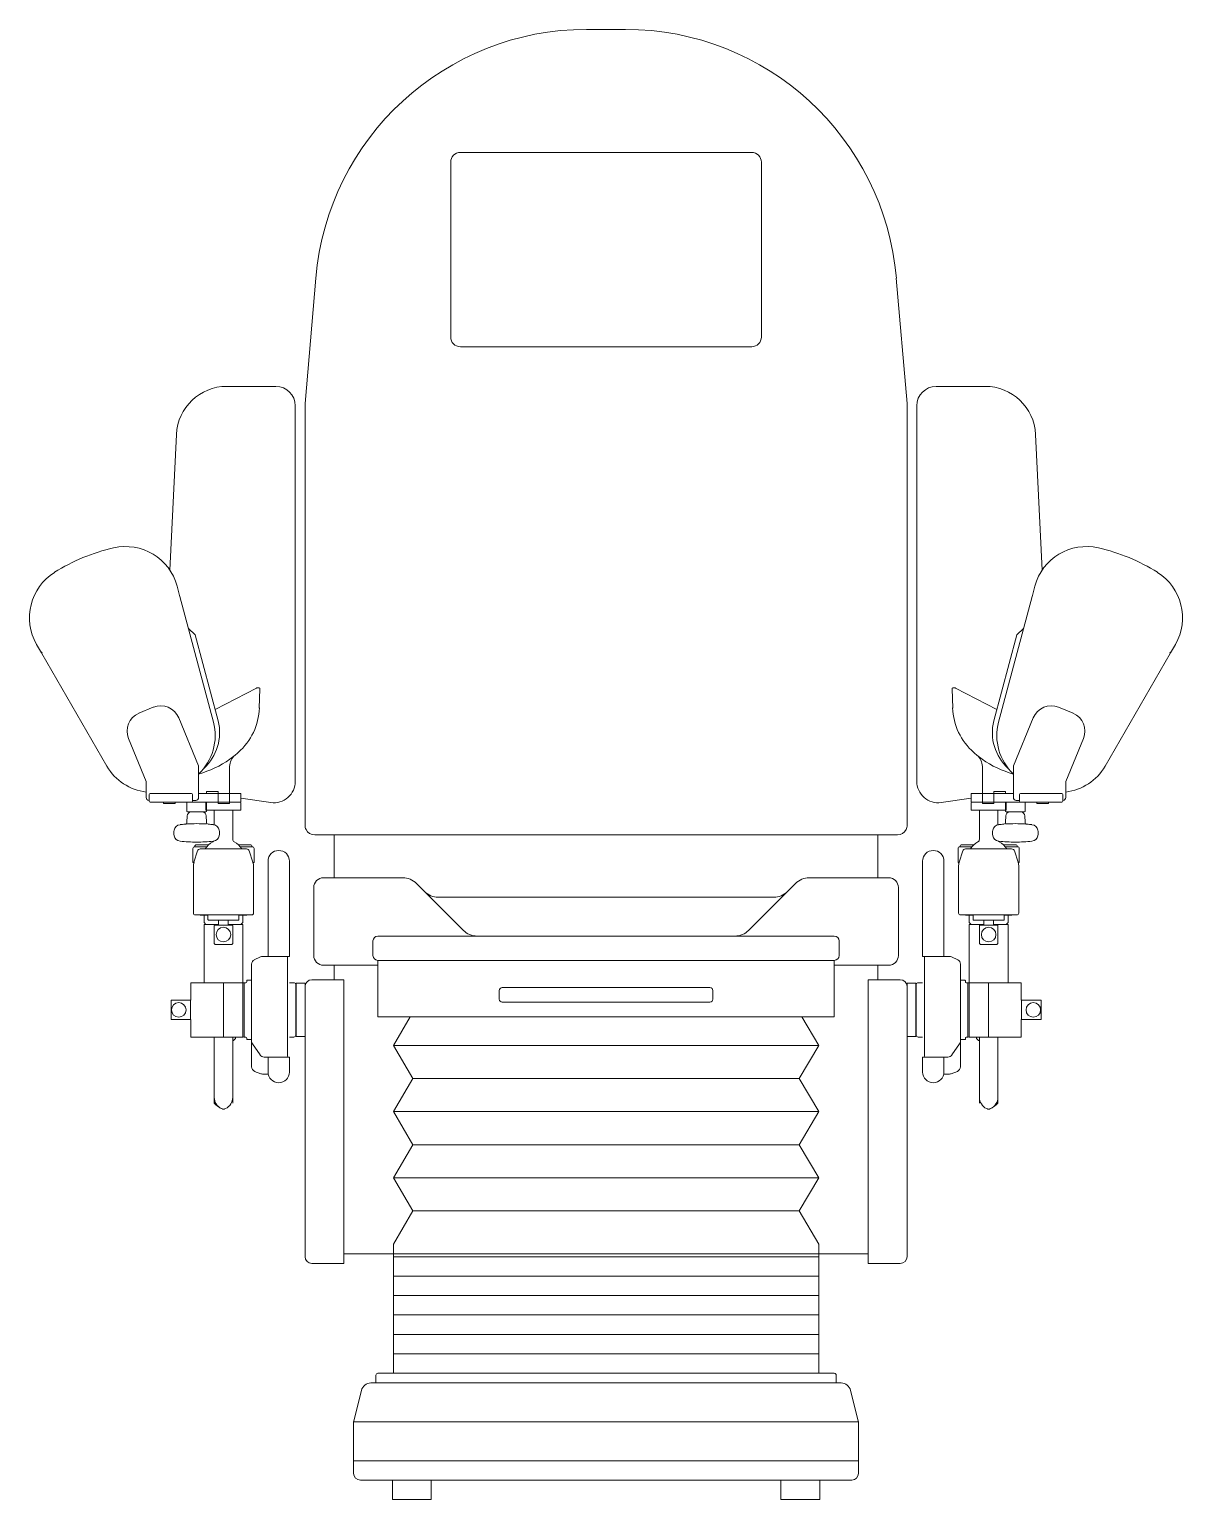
# Model space of a CAD drawing. Header units: metres. Extents: x 250.9 to 296.3, y -151.6 to -124.3.
# Drawn here: x 292.94 to 294.128, y -146.737 to -145.224 of the extents above; entities that cross this region are included whole.
import ezdxf

# ---------------------------------------------------------------- set-up
doc = ezdxf.new("R2010")
doc.units = ezdxf.units.M
doc.header["$MEASUREMENT"] = 0
doc.layers.add('A. muebles', color=152, linetype='Continuous', lineweight=15)

msp = doc.modelspace()

# ---------------------------------------------------------------- linework, layer by layer
at = {"layer": 'A. muebles'}
for p, q in [((293.5342, -145.2236), (293.5142, -145.2236)), ((293.5542, -145.2236), (293.5342, -145.2236)), ((293.3742, -145.3602), (293.3742, -145.5402)), ((293.6842, -145.3502), (293.3842, -145.3502)), ((293.6942, -145.5402), (293.6942, -145.3602)), ((293.2352, -145.4797), (293.2242, -145.6086)), ((293.8442, -145.6086), (293.8331, -145.4797)), ((293.3842, -145.5502), (293.6842, -145.5502)), ((293.1942, -145.591), (293.1437, -145.591)), ((293.9246, -145.591), (293.8742, -145.591)), ((293.2142, -145.9976), (293.2142, -145.611)), ((293.2242, -145.6086), (293.2242, -145.6301)), ((293.8442, -145.6301), (293.8442, -145.6086)), ((293.8542, -145.611), (293.8542, -145.9976)), ((293.2242, -145.6541), (293.2242, -145.6301)), ((293.8442, -145.6301), (293.8442, -145.6541)), ((293.0918, -145.6404), (293.085, -145.7801)), ((293.9833, -145.7801), (293.9766, -145.6404)), ((293.2242, -145.6541), (293.2242, -145.7001)), ((293.8442, -145.7001), (293.8442, -145.6541)), ((293.2242, -145.6951), (293.2242, -146.0426)), ((293.8442, -146.0426), (293.8442, -145.6951)), ((293.0925, -145.7966), (293.0951, -145.8062)), ((293.9732, -145.8062), (293.9758, -145.7966)), ((293.0951, -145.8062), (293.0953, -145.8072)), ((293.0953, -145.8072), (293.13, -145.9366)), ((293.9383, -145.9366), (293.973, -145.8072)), ((293.973, -145.8072), (293.9732, -145.8062)), ((293.1042, -145.8401), (293.1111, -145.8467)), ((293.9572, -145.8467), (293.9642, -145.8401)), ((292.9477, -145.8566), (292.9527, -145.8652)), ((293.1111, -145.8467), (293.1349, -145.9353)), ((293.9334, -145.9353), (293.9572, -145.8467)), ((294.1156, -145.8652), (294.1206, -145.8566)), ((292.9527, -145.8652), (292.9532, -145.866)), ((292.9532, -145.866), (293.0202, -145.9821)), ((294.0481, -145.9821), (294.1151, -145.866)), ((294.1151, -145.866), (294.1156, -145.8652)), ((293.1744, -145.9015), (293.1317, -145.9236)), ((293.1769, -145.9014), (293.1749, -145.9014)), ((293.1778, -145.9025), (293.1771, -145.9221)), ((293.8912, -145.9221), (293.8905, -145.9025)), ((293.8934, -145.9014), (293.8914, -145.9014)), ((293.9366, -145.9236), (293.8939, -145.9015)), ((293.0532, -145.9275), (293.068, -145.9213)), ((293.0942, -145.9322), (293.1146, -145.9816)), ((293.9537, -145.9816), (293.9742, -145.9322)), ((294.0003, -145.9213), (294.0151, -145.9275)), ((293.0606, -145.9976), (293.0424, -145.9536)), ((294.0259, -145.9536), (294.0077, -145.9976)), ((293.1146, -146.0101), (293.1146, -145.9816)), ((293.9537, -145.9816), (293.9537, -146.0101)), ((293.1466, -146.0204), (293.1466, -145.9823)), ((293.9217, -145.9823), (293.9217, -146.0204)), ((293.0606, -146.0141), (293.0606, -145.9976)), ((293.0637, -146.0181), (293.0637, -146.0111)), ((293.0647, -146.0101), (293.1074, -146.0101)), ((293.1084, -146.0111), (293.1084, -146.0171)), ((293.1582, -146.0101), (293.1146, -146.0101)), ((293.1146, -146.0141), (293.1146, -146.0101)), ((293.1346, -146.0081), (293.1226, -146.0081)), ((293.1226, -146.0081), (293.1226, -146.0101)), ((293.1346, -146.0111), (293.1346, -146.0081)), ((293.1346, -146.0111), (293.1346, -146.0204)), ((293.1582, -146.0101), (293.1582, -146.0191)), ((293.9102, -146.0191), (293.9102, -146.0101)), ((293.9537, -146.0101), (293.9102, -146.0101)), ((293.9337, -146.0081), (293.9337, -146.0111)), ((293.9457, -146.0081), (293.9337, -146.0081)), ((293.9337, -146.0204), (293.9337, -146.0111)), ((293.9457, -146.0101), (293.9457, -146.0081)), ((293.9537, -146.0101), (293.9537, -146.0141)), ((293.9599, -146.0171), (293.9599, -146.0111)), ((293.9609, -146.0101), (294.0036, -146.0101)), ((294.0046, -146.0111), (294.0046, -146.0181)), ((294.0077, -145.9976), (294.0077, -146.0141)), ((293.0637, -146.0171), (293.0636, -146.0171)), ((293.0666, -146.0191), (293.0647, -146.0191)), ((293.1074, -146.0191), (293.0666, -146.0191)), ((293.0786, -146.0204), (293.0786, -146.0191)), ((293.0796, -146.0204), (293.0786, -146.0204)), ((293.0796, -146.0204), (293.0856, -146.0204)), ((293.0906, -146.0204), (293.0856, -146.0204)), ((293.0906, -146.0191), (293.0906, -146.0204)), ((293.1026, -146.0191), (293.1026, -146.0286)), ((293.1074, -146.0191), (293.1582, -146.0191)), ((293.1084, -146.0171), (293.1116, -146.0171)), ((293.1084, -146.0171), (293.1084, -146.0181)), ((293.1227, -146.0191), (293.1222, -146.0196)), ((293.1222, -146.0196), (293.1222, -146.0271)), ((293.1222, -146.0271), (293.1582, -146.0271)), ((293.1226, -146.0286), (293.1226, -146.0191)), ((293.1307, -146.0271), (293.1307, -146.0423)), ((293.1396, -146.0204), (293.1346, -146.0204)), ((293.1456, -146.0204), (293.1396, -146.0204)), ((293.1456, -146.0204), (293.1466, -146.0204)), ((293.1497, -146.0271), (293.1497, -146.0572)), ((293.1582, -146.0196), (293.1577, -146.0191)), ((293.1582, -146.015), (293.189, -146.0194)), ((293.1582, -146.0271), (293.1582, -146.0196)), ((293.8793, -146.0194), (293.9102, -146.015)), ((293.9102, -146.0191), (293.9609, -146.0191)), ((293.9107, -146.0191), (293.9102, -146.0196)), ((293.9102, -146.0196), (293.9102, -146.0271)), ((293.9102, -146.0271), (293.9462, -146.0271)), ((293.9187, -146.0572), (293.9187, -146.0271)), ((293.9217, -146.0204), (293.9227, -146.0204)), ((293.9287, -146.0204), (293.9227, -146.0204)), ((293.9337, -146.0204), (293.9287, -146.0204)), ((293.9377, -146.0423), (293.9377, -146.0271)), ((293.9457, -146.0191), (293.9457, -146.0286)), ((293.9462, -146.0196), (293.9457, -146.0191)), ((293.9462, -146.0271), (293.9462, -146.0196)), ((293.9567, -146.0171), (293.9599, -146.0171)), ((293.9599, -146.0181), (293.9599, -146.0171)), ((294.0017, -146.0191), (293.9609, -146.0191)), ((293.9657, -146.0286), (293.9657, -146.0191)), ((293.9777, -146.0204), (293.9777, -146.0191)), ((293.9827, -146.0204), (293.9777, -146.0204)), ((293.9827, -146.0204), (293.9887, -146.0204)), ((293.9897, -146.0204), (293.9887, -146.0204)), ((293.9897, -146.0191), (293.9897, -146.0204)), ((294.0036, -146.0191), (294.0017, -146.0191)), ((294.0047, -146.0171), (294.0046, -146.0171)), ((293.1026, -146.0286), (293.1031, -146.0291)), ((293.1026, -146.0286), (293.1031, -146.0291)), ((293.1029, -146.0331), (293.1026, -146.0396)), ((293.1031, -146.0291), (293.1076, -146.0291)), ((293.1126, -146.0291), (293.1069, -146.0291)), ((293.1076, -146.0291), (293.1176, -146.0291)), ((293.1168, -146.0291), (293.1176, -146.0291)), ((293.1176, -146.0291), (293.1221, -146.0291)), ((293.1176, -146.0291), (293.1221, -146.0291)), ((293.1176, -146.0291), (293.1221, -146.0291)), ((293.1226, -146.0286), (293.1221, -146.0291)), ((293.1226, -146.0396), (293.1224, -146.0331)), ((293.9462, -146.0291), (293.9457, -146.0286)), ((293.9459, -146.0331), (293.9457, -146.0396)), ((293.9462, -146.0291), (293.9507, -146.0291)), ((293.9462, -146.0291), (293.9507, -146.0291)), ((293.9462, -146.0291), (293.9507, -146.0291)), ((293.9507, -146.0291), (293.9607, -146.0291)), ((293.9507, -146.0291), (293.9515, -146.0291)), ((293.9614, -146.0291), (293.9557, -146.0291)), ((293.9607, -146.0291), (293.9652, -146.0291)), ((293.9652, -146.0291), (293.9657, -146.0286)), ((293.9652, -146.0291), (293.9657, -146.0286)), ((293.9657, -146.0396), (293.9654, -146.0331)), ((293.2342, -146.0526), (293.5342, -146.0526)), ((293.2442, -146.0526), (293.5342, -146.0526)), ((293.2542, -146.0676), (293.2542, -146.0526)), ((293.2542, -146.0526), (293.2542, -146.0968)), ((293.5342, -146.0526), (293.8342, -146.0526)), ((293.5342, -146.0526), (293.8242, -146.0526)), ((293.8142, -146.0676), (293.8142, -146.0526)), ((293.8142, -146.0526), (293.8142, -146.0968)), ((293.1087, -146.0808), (293.1087, -146.0668)), ((293.1135, -146.0692), (293.1098, -146.0809)), ((293.1107, -146.0648), (293.1231, -146.0648)), ((293.1127, -146.0628), (293.125, -146.0628)), ((293.1164, -146.0671), (293.1209, -146.0671)), ((293.1209, -146.0671), (293.1214, -146.0671)), ((293.1214, -146.0671), (293.1589, -146.0671)), ((293.1553, -146.0628), (293.1677, -146.0628)), ((293.1572, -146.0648), (293.1697, -146.0648)), ((293.1594, -146.0671), (293.1589, -146.0671)), ((293.1594, -146.0671), (293.1639, -146.0671)), ((293.1594, -146.0671), (293.1639, -146.0671)), ((293.1705, -146.0809), (293.1668, -146.0692)), ((293.1717, -146.0668), (293.1717, -146.0808)), ((293.8967, -146.0808), (293.8967, -146.0668)), ((293.9015, -146.0692), (293.8978, -146.0809)), ((293.8987, -146.0648), (293.9111, -146.0648)), ((293.9007, -146.0628), (293.913, -146.0628)), ((293.9044, -146.0671), (293.9089, -146.0671)), ((293.9044, -146.0671), (293.9089, -146.0671)), ((293.9094, -146.0671), (293.9089, -146.0671)), ((293.9094, -146.0671), (293.9469, -146.0671)), ((293.9433, -146.0628), (293.9557, -146.0628)), ((293.9452, -146.0648), (293.9577, -146.0648)), ((293.9469, -146.0671), (293.9474, -146.0671)), ((293.9474, -146.0671), (293.9519, -146.0671)), ((293.9585, -146.0809), (293.9548, -146.0692)), ((293.9597, -146.0668), (293.9597, -146.0808)), ((293.1087, -146.0808), (293.1096, -146.0818)), ((293.1092, -146.0881), (293.1092, -146.0854)), ((293.1717, -146.0808), (293.1707, -146.0818)), ((293.1712, -146.0854), (293.1712, -146.0881)), ((293.1862, -146.0797), (293.1862, -146.0999)), ((293.2082, -146.0797), (293.2082, -146.0999)), ((293.8602, -146.0999), (293.8602, -146.0797)), ((293.8822, -146.0999), (293.8822, -146.0797)), ((293.8976, -146.0818), (293.8967, -146.0808)), ((293.8972, -146.0881), (293.8972, -146.0854)), ((293.9587, -146.0818), (293.9597, -146.0808)), ((293.9592, -146.0854), (293.9592, -146.0881)), ((293.1092, -146.0881), (293.1092, -146.1331)), ((293.1712, -146.1331), (293.1712, -146.0881)), ((293.1712, -146.1331), (293.1712, -146.0881)), ((293.1862, -146.0999), (293.1862, -146.1777)), ((293.2082, -146.0999), (293.2082, -146.1777)), ((293.3249, -146.0968), (293.2432, -146.0968)), ((293.339, -146.1027), (293.3473, -146.111)), ((293.7293, -146.1027), (293.721, -146.111)), ((293.8252, -146.0968), (293.7434, -146.0968)), ((293.8602, -146.1777), (293.8602, -146.0999)), ((293.8822, -146.1777), (293.8822, -146.0999)), ((293.8972, -146.0881), (293.8972, -146.1331)), ((293.8972, -146.0881), (293.8972, -146.1331)), ((293.9592, -146.1331), (293.9592, -146.0881)), ((293.2332, -146.1068), (293.2332, -146.1768)), ((293.3473, -146.111), (293.3532, -146.1168)), ((293.3532, -146.1168), (293.3873, -146.151)), ((293.7069, -146.1168), (293.3614, -146.1168)), ((293.7152, -146.1168), (293.681, -146.151)), ((293.721, -146.111), (293.7152, -146.1168)), ((293.8352, -146.1768), (293.8352, -146.1068)), ((293.122, -146.1351), (293.1112, -146.1351)), ((293.122, -146.1351), (293.1112, -146.1351)), ((293.122, -146.1351), (293.1112, -146.1351)), ((293.1162, -146.1351), (293.1162, -146.1353)), ((293.1172, -146.1353), (293.1162, -146.1353)), ((293.1242, -146.1353), (293.1172, -146.1353)), ((293.1242, -146.1353), (293.1172, -146.1353)), ((293.1202, -146.1353), (293.1202, -146.1428)), ((293.1222, -146.1448), (293.1202, -146.1428)), ((293.1222, -146.1448), (293.1202, -146.1428)), ((293.1352, -146.1448), (293.1202, -146.1448)), ((293.1202, -146.1448), (293.1202, -146.2048)), ((293.122, -146.1351), (293.1402, -146.1351)), ((293.122, -146.1351), (293.1402, -146.1351)), ((293.1242, -146.1363), (293.1242, -146.1353)), ((293.1242, -146.1363), (293.1242, -146.1353)), ((293.1242, -146.1366), (293.1242, -146.1363)), ((293.1242, -146.1366), (293.1242, -146.1363)), ((293.1242, -146.1391), (293.1242, -146.1366)), ((293.1242, -146.1393), (293.1242, -146.1391)), ((293.1242, -146.1398), (293.1242, -146.1393)), ((293.1242, -146.1398), (293.1242, -146.1393)), ((293.1247, -146.1403), (293.1338, -146.1403)), ((293.1307, -146.146), (293.1312, -146.1455)), ((293.1307, -146.1645), (293.1307, -146.146)), ((293.1312, -146.1455), (293.1492, -146.1455)), ((293.136, -146.1403), (293.1338, -146.1403)), ((293.1352, -146.1455), (293.1352, -146.1403)), ((293.1443, -146.1403), (293.136, -146.1403)), ((293.1692, -146.1351), (293.1402, -146.1351)), ((293.1557, -146.1403), (293.1443, -146.1403)), ((293.1452, -146.1403), (293.1452, -146.1455)), ((293.1602, -146.1448), (293.1452, -146.1448)), ((293.1492, -146.1455), (293.1497, -146.146)), ((293.1497, -146.146), (293.1497, -146.1645)), ((293.1562, -146.1353), (293.1562, -146.1398)), ((293.1632, -146.1353), (293.1562, -146.1353)), ((293.1632, -146.1353), (293.1562, -146.1353)), ((293.1602, -146.1428), (293.1582, -146.1448)), ((293.1602, -146.1428), (293.1582, -146.1448)), ((293.1602, -146.1363), (293.1602, -146.1353)), ((293.1602, -146.1363), (293.1602, -146.1428)), ((293.1602, -146.2048), (293.1602, -146.1448)), ((293.1632, -146.1353), (293.1642, -146.1353)), ((293.1632, -146.1353), (293.1642, -146.1353)), ((293.1642, -146.1353), (293.1642, -146.1351)), ((293.9282, -146.1351), (293.8992, -146.1351)), ((293.9042, -146.1351), (293.9042, -146.1353)), ((293.9042, -146.1353), (293.9052, -146.1353)), ((293.9042, -146.1353), (293.9052, -146.1353)), ((293.9122, -146.1353), (293.9052, -146.1353)), ((293.9122, -146.1353), (293.9052, -146.1353)), ((293.9082, -146.1353), (293.9082, -146.1363)), ((293.9082, -146.1428), (293.9082, -146.1363)), ((293.9102, -146.1448), (293.9082, -146.1428)), ((293.9102, -146.1448), (293.9082, -146.1428)), ((293.9232, -146.1448), (293.9082, -146.1448)), ((293.9082, -146.1448), (293.9082, -146.2048)), ((293.9122, -146.1398), (293.9122, -146.1353)), ((293.924, -146.1403), (293.9127, -146.1403)), ((293.9187, -146.146), (293.9192, -146.1455)), ((293.9187, -146.1645), (293.9187, -146.146)), ((293.9192, -146.1455), (293.9372, -146.1455)), ((293.9232, -146.1455), (293.9232, -146.1403)), ((293.9323, -146.1403), (293.924, -146.1403)), ((293.9282, -146.1351), (293.9463, -146.1351)), ((293.9282, -146.1351), (293.9463, -146.1351)), ((293.9345, -146.1403), (293.9323, -146.1403)), ((293.9332, -146.1403), (293.9332, -146.1455)), ((293.9482, -146.1448), (293.9332, -146.1448)), ((293.9345, -146.1403), (293.9437, -146.1403)), ((293.9372, -146.1455), (293.9377, -146.146)), ((293.9377, -146.146), (293.9377, -146.1645)), ((293.9512, -146.1353), (293.9442, -146.1353)), ((293.9442, -146.1353), (293.9442, -146.1363)), ((293.9512, -146.1353), (293.9442, -146.1353)), ((293.9442, -146.1353), (293.9442, -146.1363)), ((293.9442, -146.1363), (293.9442, -146.1366)), ((293.9442, -146.1363), (293.9442, -146.1366)), ((293.9442, -146.1366), (293.9442, -146.1391)), ((293.9442, -146.1391), (293.9442, -146.1393)), ((293.9442, -146.1393), (293.9442, -146.1398)), ((293.9442, -146.1393), (293.9442, -146.1398)), ((293.9482, -146.1428), (293.9462, -146.1448)), ((293.9482, -146.1428), (293.9462, -146.1448)), ((293.9572, -146.1351), (293.9463, -146.1351)), ((293.9572, -146.1351), (293.9463, -146.1351)), ((293.9572, -146.1351), (293.9463, -146.1351)), ((293.9482, -146.1428), (293.9482, -146.1353)), ((293.9482, -146.2048), (293.9482, -146.1448)), ((293.9522, -146.1353), (293.9512, -146.1353)), ((293.9522, -146.1353), (293.9522, -146.1351)), ((293.2942, -146.1618), (293.2942, -146.1768)), ((293.5342, -146.1568), (293.2992, -146.1568)), ((293.4014, -146.1568), (293.6669, -146.1568)), ((293.7692, -146.1568), (293.5342, -146.1568)), ((293.7742, -146.1768), (293.7742, -146.1618)), ((293.1307, -146.1645), (293.1317, -146.1655)), ((293.1307, -146.1645), (293.1317, -146.1655)), ((293.1487, -146.1655), (293.1317, -146.1655)), ((293.1487, -146.1655), (293.1317, -146.1655)), ((293.1497, -146.1645), (293.1487, -146.1655)), ((293.1784, -146.1782), (293.172, -146.1813)), ((293.2052, -146.1777), (293.1806, -146.1777)), ((293.2052, -146.1777), (293.2082, -146.1777)), ((293.8602, -146.1777), (293.8632, -146.1777)), ((293.8877, -146.1777), (293.8632, -146.1777)), ((293.8963, -146.1813), (293.8899, -146.1782)), ((293.9197, -146.1655), (293.9187, -146.1645)), ((293.9367, -146.1655), (293.9197, -146.1655)), ((293.9367, -146.1655), (293.9197, -146.1655)), ((293.9367, -146.1655), (293.9377, -146.1645)), ((293.9367, -146.1655), (293.9377, -146.1645)), ((293.1692, -146.1858), (293.1692, -146.2649)), ((293.2062, -146.2804), (293.2062, -146.1787)), ((293.2432, -146.1868), (293.2992, -146.1868)), ((293.2542, -146.1868), (293.2542, -146.2018)), ((293.2992, -146.2398), (293.2992, -146.1818)), ((293.2992, -146.1818), (293.5342, -146.1818)), ((293.5342, -146.1818), (293.7692, -146.1818)), ((293.7692, -146.1818), (293.7692, -146.2398)), ((293.7692, -146.1868), (293.8252, -146.1868)), ((293.8142, -146.1868), (293.8142, -146.2018)), ((293.8622, -146.1787), (293.8622, -146.2804)), ((293.8992, -146.2649), (293.8992, -146.1858)), ((293.1067, -146.2048), (293.1067, -146.2228)), ((293.1402, -146.2048), (293.1067, -146.2048)), ((293.1202, -146.2048), (293.1602, -146.2048)), ((293.1402, -146.2048), (293.1402, -146.2138)), ((293.1427, -146.2048), (293.1402, -146.2048)), ((293.1402, -146.2138), (293.1402, -146.2048)), ((293.1537, -146.2048), (293.1427, -146.2048)), ((293.1602, -146.2048), (293.1537, -146.2048)), ((293.1602, -146.2098), (293.1602, -146.2048)), ((293.1602, -146.2058), (293.1602, -146.2098)), ((293.1617, -146.2048), (293.1612, -146.2048)), ((293.1617, -146.2098), (293.1617, -146.2048)), ((293.1632, -146.2048), (293.1617, -146.2048)), ((293.1642, -146.2038), (293.1642, -146.2028)), ((293.1647, -146.2023), (293.1692, -146.2023)), ((293.2127, -146.2048), (293.2082, -146.2048)), ((293.2147, -146.2568), (293.2147, -146.2068)), ((293.2147, -146.2588), (293.2147, -146.2088)), ((293.2152, -146.2053), (293.2152, -146.2328)), ((293.2242, -146.2053), (293.2152, -146.2053)), ((293.2242, -146.2328), (293.2242, -146.2053)), ((293.2242, -146.4868), (293.2242, -146.2088)), ((293.2312, -146.2018), (293.2642, -146.2018)), ((293.2642, -146.2018), (293.2642, -146.4938)), ((293.8042, -146.2018), (293.8372, -146.2018)), ((293.8042, -146.4938), (293.8042, -146.2018)), ((293.8532, -146.2053), (293.8442, -146.2053)), ((293.8442, -146.2053), (293.8442, -146.2328)), ((293.8442, -146.2088), (293.8442, -146.4868)), ((293.8532, -146.2328), (293.8532, -146.2053)), ((293.8537, -146.2068), (293.8537, -146.2568)), ((293.8537, -146.2088), (293.8537, -146.2588)), ((293.8602, -146.2048), (293.8557, -146.2048)), ((293.8992, -146.2023), (293.9037, -146.2023)), ((293.9042, -146.2028), (293.9042, -146.2038)), ((293.9067, -146.2048), (293.9052, -146.2048)), ((293.9072, -146.2048), (293.9067, -146.2048)), ((293.9067, -146.2048), (293.9067, -146.2098)), ((293.9147, -146.2048), (293.9082, -146.2048)), ((293.9082, -146.2048), (293.9082, -146.2098)), ((293.9082, -146.2048), (293.9482, -146.2048)), ((293.9082, -146.2098), (293.9082, -146.2058)), ((293.9257, -146.2048), (293.9147, -146.2048)), ((293.9282, -146.2048), (293.9257, -146.2048)), ((293.9282, -146.2138), (293.9282, -146.2048)), ((293.9617, -146.2048), (293.9282, -146.2048)), ((293.9282, -146.2048), (293.9282, -146.2138)), ((293.9617, -146.2228), (293.9617, -146.2048)), ((293.0862, -146.2428), (293.0862, -146.2228)), ((293.0862, -146.2228), (293.1062, -146.2228)), ((293.1062, -146.2228), (293.1062, -146.2263)), ((293.1067, -146.2228), (293.1062, -146.2228)), ((293.1062, -146.2228), (293.1062, -146.2428)), ((293.1402, -146.2518), (293.1402, -146.2138)), ((293.1402, -146.2204), (293.1402, -146.2453)), ((293.1602, -146.2098), (293.1602, -146.2328)), ((293.1617, -146.2098), (293.1617, -146.2558)), ((293.4242, -146.2128), (293.4242, -146.2218)), ((293.6412, -146.2098), (293.4272, -146.2098)), ((293.6442, -146.2128), (293.6442, -146.2218)), ((293.9067, -146.2558), (293.9067, -146.2098)), ((293.9082, -146.2328), (293.9082, -146.2098)), ((293.9282, -146.2138), (293.9282, -146.2518)), ((293.9282, -146.2453), (293.9282, -146.2204)), ((293.9622, -146.2228), (293.9617, -146.2228)), ((293.9622, -146.2263), (293.9622, -146.2228)), ((293.9622, -146.2228), (293.9822, -146.2228)), ((293.9622, -146.2428), (293.9622, -146.2228)), ((293.9822, -146.2228), (293.9822, -146.2428)), ((293.1602, -146.2328), (293.1602, -146.2558)), ((293.2152, -146.2328), (293.2152, -146.2603)), ((293.2242, -146.2603), (293.2242, -146.2328)), ((293.4272, -146.2248), (293.6412, -146.2248)), ((293.8442, -146.2328), (293.8442, -146.2603)), ((293.8532, -146.2603), (293.8532, -146.2328)), ((293.9082, -146.2558), (293.9082, -146.2328)), ((293.1062, -146.2428), (293.0862, -146.2428)), ((293.0897, -146.2428), (293.0917, -146.2428)), ((293.0917, -146.2428), (293.0967, -146.2428)), ((293.0958, -146.2428), (293.0992, -146.2428)), ((293.0967, -146.2428), (293.0987, -146.2428)), ((293.1062, -146.2393), (293.1062, -146.2428)), ((293.1062, -146.2428), (293.1067, -146.2428)), ((293.1067, -146.2428), (293.1067, -146.2608)), ((293.1402, -146.2518), (293.1402, -146.2608)), ((293.1402, -146.2608), (293.1402, -146.2518)), ((293.2992, -146.2398), (293.5342, -146.2398)), ((293.3152, -146.2693), (293.3325, -146.2398)), ((293.5342, -146.2398), (293.7692, -146.2398)), ((293.7359, -146.2398), (293.7532, -146.2693)), ((293.9282, -146.2608), (293.9282, -146.2518)), ((293.9282, -146.2518), (293.9282, -146.2608)), ((293.9617, -146.2608), (293.9617, -146.2428)), ((293.9617, -146.2428), (293.9622, -146.2428)), ((293.9622, -146.2428), (293.9622, -146.2393)), ((293.9822, -146.2428), (293.9622, -146.2428)), ((293.9692, -146.2428), (293.9725, -146.2428)), ((293.9697, -146.2428), (293.9717, -146.2428)), ((293.9717, -146.2428), (293.9767, -146.2428)), ((293.9767, -146.2428), (293.9787, -146.2428)), ((293.1067, -146.2608), (293.1232, -146.2608)), ((293.1232, -146.2608), (293.1362, -146.2608)), ((293.1307, -146.2608), (293.1307, -146.3227)), ((293.1362, -146.2608), (293.1402, -146.2608)), ((293.1402, -146.2608), (293.1427, -146.2608)), ((293.1427, -146.2608), (293.1537, -146.2608)), ((293.1497, -146.2608), (293.1497, -146.3227)), ((293.1507, -146.2643), (293.1497, -146.2643)), ((293.1507, -146.2643), (293.1527, -146.2623)), ((293.1527, -146.2608), (293.1527, -146.2623)), ((293.1537, -146.2608), (293.1602, -146.2608)), ((293.1602, -146.2608), (293.1602, -146.2558)), ((293.1602, -146.2558), (293.1602, -146.2598)), ((293.1612, -146.2608), (293.1617, -146.2608)), ((293.1617, -146.2608), (293.1617, -146.2558)), ((293.1617, -146.2608), (293.1632, -146.2608)), ((293.1642, -146.2628), (293.1642, -146.2618)), ((293.1692, -146.2633), (293.1647, -146.2633)), ((293.1692, -146.2649), (293.1692, -146.2664)), ((293.1692, -146.2664), (293.1692, -146.2914)), ((293.17, -146.2677), (293.178, -146.2792)), ((293.2082, -146.2608), (293.2127, -146.2608)), ((293.2152, -146.2603), (293.2242, -146.2603)), ((293.3352, -146.3034), (293.3152, -146.2693)), ((293.4852, -146.2693), (293.3152, -146.2693)), ((293.7532, -146.2693), (293.4852, -146.2693)), ((293.7532, -146.2693), (293.7332, -146.3034)), ((293.8442, -146.2603), (293.8532, -146.2603)), ((293.8557, -146.2608), (293.8602, -146.2608)), ((293.8903, -146.2792), (293.8983, -146.2677)), ((293.9037, -146.2633), (293.8992, -146.2633)), ((293.8992, -146.2664), (293.8992, -146.2649)), ((293.8992, -146.2914), (293.8992, -146.2664)), ((293.9042, -146.2618), (293.9042, -146.2628)), ((293.9052, -146.2608), (293.9067, -146.2608)), ((293.9067, -146.2558), (293.9067, -146.2608)), ((293.9067, -146.2608), (293.9072, -146.2608)), ((293.9082, -146.2558), (293.9082, -146.2608)), ((293.9082, -146.2598), (293.9082, -146.2558)), ((293.9082, -146.2608), (293.9147, -146.2608)), ((293.9147, -146.2608), (293.9257, -146.2608)), ((293.9157, -146.2623), (293.9157, -146.2608)), ((293.9157, -146.2623), (293.9177, -146.2643)), ((293.9187, -146.2643), (293.9177, -146.2643)), ((293.9187, -146.3227), (293.9187, -146.2608)), ((293.9257, -146.2608), (293.9282, -146.2608)), ((293.9282, -146.2608), (293.9322, -146.2608)), ((293.9322, -146.2608), (293.9452, -146.2608)), ((293.9377, -146.3227), (293.9377, -146.2608)), ((293.9452, -146.2608), (293.9617, -146.2608)), ((293.1821, -146.2814), (293.2052, -146.2814)), ((293.1862, -146.2968), (293.1862, -146.2814)), ((293.2052, -146.2814), (293.2082, -146.2814)), ((293.2082, -146.287), (293.2082, -146.2814)), ((293.8602, -146.2814), (293.8632, -146.2814)), ((293.8602, -146.2814), (293.8602, -146.287)), ((293.8632, -146.2814), (293.8862, -146.2814)), ((293.8822, -146.2814), (293.8822, -146.2968)), ((293.1723, -146.2961), (293.1786, -146.2985)), ((293.1804, -146.2988), (293.1863, -146.2988)), ((293.2082, -146.2968), (293.2082, -146.287)), ((293.8602, -146.287), (293.8602, -146.2968)), ((293.882, -146.2988), (293.8879, -146.2988)), ((293.8897, -146.2985), (293.896, -146.2961)), ((293.3152, -146.3375), (293.3352, -146.3034)), ((293.3352, -146.3034), (293.4852, -146.3034)), ((293.4852, -146.3034), (293.7332, -146.3034)), ((293.7332, -146.3034), (293.7532, -146.3375)), ((293.1307, -146.3227), (293.1307, -146.3287)), ((293.1497, -146.3287), (293.1497, -146.3227)), ((293.1497, -146.3287), (293.1497, -146.3227)), ((293.9187, -146.3227), (293.9187, -146.3287)), ((293.9187, -146.3227), (293.9187, -146.3287)), ((293.9377, -146.3287), (293.9377, -146.3227)), ((293.3352, -146.3716), (293.3152, -146.3375)), ((293.4852, -146.3375), (293.3152, -146.3375)), ((293.7532, -146.3375), (293.4852, -146.3375)), ((293.7532, -146.3375), (293.7332, -146.3716)), ((293.3152, -146.4057), (293.3352, -146.3716)), ((293.3352, -146.3716), (293.4852, -146.3716)), ((293.4852, -146.3716), (293.7332, -146.3716)), ((293.7332, -146.3716), (293.7532, -146.4057)), ((293.3352, -146.4397), (293.3152, -146.4057)), ((293.4852, -146.4057), (293.3152, -146.4057)), ((293.7532, -146.4057), (293.4852, -146.4057)), ((293.7532, -146.4057), (293.7332, -146.4397)), ((293.3152, -146.4738), (293.3352, -146.4397)), ((293.3352, -146.4397), (293.4852, -146.4397)), ((293.4852, -146.4397), (293.7332, -146.4397)), ((293.7332, -146.4397), (293.7532, -146.4738)), ((293.3152, -146.4738), (293.3152, -146.4838)), ((293.7532, -146.4868), (293.7532, -146.4738)), ((293.2642, -146.4938), (293.2312, -146.4938)), ((293.8042, -146.4838), (293.2642, -146.4838)), ((293.3152, -146.4838), (293.3152, -146.6068)), ((293.3152, -146.4868), (293.7532, -146.4868)), ((293.7532, -146.4838), (293.7532, -146.6068)), ((293.8372, -146.4938), (293.8042, -146.4938)), ((293.3152, -146.5068), (293.7532, -146.5068)), ((293.3152, -146.5268), (293.7532, -146.5268)), ((293.3152, -146.5468), (293.7532, -146.5468)), ((293.3152, -146.5668), (293.7532, -146.5668)), ((293.3152, -146.5868), (293.7532, -146.5868)), ((293.7763, -146.6168), (293.292, -146.6168)), ((293.2972, -146.6088), (293.2972, -146.6168)), ((293.7692, -146.6068), (293.2992, -146.6068)), ((293.3152, -146.6068), (293.7532, -146.6068)), ((293.7712, -146.6168), (293.7712, -146.6088)), ((293.2823, -146.6244), (293.2745, -146.6556)), ((293.7939, -146.6556), (293.786, -146.6244)), ((293.2742, -146.6581), (293.2742, -146.7098)), ((293.2748, -146.6568), (293.7935, -146.6568)), ((293.7942, -146.7098), (293.7942, -146.6581)), ((293.7942, -146.6968), (293.2742, -146.6968)), ((293.2812, -146.7168), (293.7872, -146.7168)), ((293.3142, -146.7168), (293.3142, -146.7368)), ((293.3542, -146.7368), (293.3542, -146.7168)), ((293.7142, -146.7168), (293.7142, -146.7368)), ((293.7542, -146.7368), (293.7542, -146.7168)), ((293.3142, -146.7368), (293.3542, -146.7368)), ((293.7142, -146.7368), (293.7542, -146.7368))]:
    msp.add_line(p, q, dxfattribs=at)
for centre in [(293.1402, -146.1553), (293.9282, -146.1553), (293.0942, -146.2328), (293.9742, -146.2328)]:
    msp.add_circle(centre, 0.0075, dxfattribs=at)
for centre, radius, start, end in [((293.5142, -145.5036), 0.28, 90, 175.1127), ((293.5542, -145.5036), 0.28, 4.8873, 90), ((293.3842, -145.3602), 0.01, 90, 180), ((293.6842, -145.3602), 0.01, 0, 90), ((293.3842, -145.5402), 0.01, 180, 270), ((293.6842, -145.5402), 0.01, 270, 0), ((293.1437, -145.643), 0.052, 90, 177.2208), ((293.1942, -145.611), 0.02, 0, 90), ((293.8742, -145.611), 0.02, 90, 180), ((293.9246, -145.643), 0.052, 2.7792, 90), ((293.0721, -145.9521), 0.2, 103.0423, 121.9577), ((293.0394, -145.8109), 0.055, 15, 103.0423), ((294.0289, -145.8109), 0.055, 76.9577, 165), ((293.9962, -145.9521), 0.2, 58.0423, 76.9577), ((292.9954, -145.8291), 0.055, 121.9577, 210), ((294.0729, -145.8291), 0.055, 330, 58.0423), ((292.9541, -145.8655), 0.001, 120, 210), ((294.1142, -145.8655), 0.001, 330, 60), ((293.1748, -145.9024), 0.001, 88, 117.3874), ((293.1768, -145.9024), 0.001, 358, 88), ((293.8915, -145.9024), 0.001, 92, 182), ((293.8935, -145.9024), 0.001, 62.6126, 92), ((293.0757, -145.9398), 0.02, 22.5, 112.5), ((293.9926, -145.9398), 0.02, 67.5, 157.5), ((293.0609, -145.9459), 0.02, 112.5, 202.5), ((293.0858, -145.9471), 0.0505, 312.7652, 13.4313), ((293.1132, -145.9198), 0.064, 311.3576, 358), ((293.9551, -145.9198), 0.064, 182, 228.6424), ((293.9825, -145.9471), 0.0505, 166.5687, 227.2348), ((294.0074, -145.9459), 0.02, 337.5, 67.5), ((293.0767, -145.9502), 0.055, 313.6829, 14.3201), ((293.9916, -145.9502), 0.055, 165.6799, 226.3171), ((293.0868, -145.8898), 0.104, 285.5506, 305.1548), ((293.0868, -145.8898), 0.104, 305.1548, 308.9955), ((293.1616, -145.9823), 0.015, 128.9955, 180), ((293.0868, -145.8898), 0.104, 308.9955, 311.3576), ((293.9815, -145.8898), 0.104, 228.6424, 231.0045), ((293.9815, -145.8898), 0.104, 231.0045, 234.8452), ((293.9067, -145.9823), 0.015, 0, 51.0045), ((293.9815, -145.8898), 0.104, 234.8452, 254.4494), ((293.0675, -145.954), 0.055, 210.6799, 262.8406), ((294.0008, -145.954), 0.055, 277.1594, 329.3201), ((293.0647, -146.0111), 0.001, 90, 180), ((293.1074, -146.0111), 0.001, 0, 90), ((293.1922, -145.9976), 0.022, 261.8699, 0), ((293.8762, -145.9976), 0.022, 180, 278.1301), ((293.9609, -146.0111), 0.001, 90, 180), ((294.0036, -146.0111), 0.001, 0, 90), ((293.0636, -146.0141), 0.003, 180, 270), ((293.0647, -146.0181), 0.001, 180, 270), ((293.1074, -146.0181), 0.001, 270, 0), ((293.1116, -146.0141), 0.003, 270, 0), ((293.9567, -146.0141), 0.003, 180, 270), ((293.9609, -146.0181), 0.001, 180, 270), ((294.0036, -146.0181), 0.001, 270, 0), ((294.0047, -146.0141), 0.003, 270, 0), ((293.0963, -146.0491), 0.007, 96.5579, 168.7236), ((293.1126, -146.1911), 0.15, 94.5281, 96.5579), ((293.1006, -146.0396), 0.002, 274.5281, 0), ((293.1006, -146.0396), 0.002, 274.5281, 0), ((293.1126, -146.1911), 0.15, 93.8226, 94.5281), ((293.1126, -146.1911), 0.15, 90, 93.8226), ((293.1069, -146.0331), 0.004, 90, 180), ((293.1126, -146.1911), 0.15, 86.1774, 90), ((293.1126, -146.1911), 0.15, 86.1774, 90), ((293.1184, -146.0331), 0.004, 0, 90), ((293.1246, -146.0396), 0.002, 180, 265.4719), ((293.1126, -146.1911), 0.15, 83.4421, 85.4719), ((293.129, -146.0491), 0.007, 11.2764, 83.4421), ((293.129, -146.0491), 0.007, 11.2764, 83.4421), ((293.9393, -146.0491), 0.007, 96.5579, 168.7236), ((293.9393, -146.0491), 0.007, 96.5579, 168.7236), ((293.9557, -146.1911), 0.15, 94.5281, 96.5579), ((293.9437, -146.0396), 0.002, 274.5281, 0), ((293.9557, -146.1911), 0.15, 90, 93.8226), ((293.9557, -146.1911), 0.15, 90, 93.8226), ((293.9499, -146.0331), 0.004, 90, 180), ((293.9557, -146.1911), 0.15, 86.1774, 90), ((293.9614, -146.0331), 0.004, 0, 90), ((293.9677, -146.0396), 0.002, 180, 265.4719), ((293.9677, -146.0396), 0.002, 180, 265.4719), ((293.9557, -146.1911), 0.15, 85.4719, 86.1774), ((293.9557, -146.1911), 0.15, 83.4421, 85.4719), ((293.972, -146.0491), 0.007, 11.2764, 83.4421), ((293.1042, -146.0506), 0.015, 168.7236, 191.2764), ((293.0963, -146.0522), 0.007, 191.2764, 263.4421), ((293.129, -146.0522), 0.007, 276.5579, 348.7236), ((293.1211, -146.0506), 0.015, 348.7236, 11.2764), ((293.1527, -146.0572), 0.003, 180, 240.327), ((293.2342, -146.0426), 0.01, 180, 206.7437), ((293.2342, -146.0426), 0.01, 206.7437, 270), ((293.8342, -146.0426), 0.01, 270, 333.2563), ((293.8342, -146.0426), 0.01, 333.2563, 0), ((293.9157, -146.0572), 0.003, 299.673, 0), ((293.9472, -146.0506), 0.015, 168.7236, 191.2764), ((293.9393, -146.0522), 0.007, 191.2764, 263.4421), ((293.972, -146.0522), 0.007, 276.5579, 348.7236), ((293.9642, -146.0506), 0.015, 348.7236, 11.2764), ((293.1126, -145.9101), 0.15, 263.4421, 270), ((293.1107, -146.0668), 0.002, 90, 180), ((293.1127, -146.0648), 0.002, 90, 180), ((293.1126, -145.9101), 0.15, 270, 276.5579), ((293.1164, -146.0701), 0.003, 90, 162.646), ((293.1402, -146.0791), 0.0222, 119.673, 147.361), ((293.1277, -146.0572), 0.003, 299.673, 319.8331), ((293.1402, -146.0791), 0.0223, 32.639, 60.327), ((293.1402, -146.0791), 0.0223, 32.639, 60.327), ((293.1639, -146.0701), 0.003, 17.354, 90), ((293.1677, -146.0648), 0.002, 0, 90), ((293.1697, -146.0668), 0.002, 0, 90), ((293.1972, -146.0797), 0.011, 0, 180), ((293.8712, -146.0797), 0.011, 0, 180), ((293.8987, -146.0668), 0.002, 90, 180), ((293.9007, -146.0648), 0.002, 90, 180), ((293.9044, -146.0701), 0.003, 90, 162.646), ((293.9282, -146.0791), 0.0223, 119.673, 147.361), ((293.9282, -146.0791), 0.0223, 119.673, 147.361), ((293.9407, -146.0572), 0.003, 220.1669, 240.327), ((293.9557, -145.9101), 0.15, 263.4421, 270), ((293.9282, -146.0791), 0.0222, 32.639, 60.327), ((293.9519, -146.0701), 0.003, 17.354, 90), ((293.9557, -145.9101), 0.15, 270, 276.5579), ((293.9557, -146.0648), 0.002, 0, 90), ((293.9577, -146.0668), 0.002, 0, 90), ((293.1242, -146.0854), 0.015, 162.646, 180), ((293.1242, -146.0854), 0.015, 162.646, 180), ((293.1562, -146.0854), 0.015, 0, 17.354), ((293.1562, -146.0854), 0.015, 0, 17.354), ((293.9122, -146.0854), 0.015, 162.646, 180), ((293.9122, -146.0854), 0.015, 162.646, 180), ((293.9442, -146.0854), 0.015, 0, 17.354), ((293.9442, -146.0854), 0.015, 0, 17.354), ((293.2432, -146.1068), 0.01, 90, 180), ((293.3249, -146.1168), 0.02, 45, 90), ((293.7434, -146.1168), 0.02, 90, 135), ((293.8252, -146.1068), 0.01, 0, 90), ((293.3614, -146.0968), 0.02, 225, 270), ((293.7069, -146.0968), 0.02, 270, 315), ((293.1112, -146.1331), 0.002, 180, 270), ((293.1692, -146.1331), 0.002, 270, 0), ((293.8992, -146.1331), 0.002, 180, 270), ((293.9572, -146.1331), 0.002, 270, 0), ((293.1247, -146.1398), 0.0005, 180, 270), ((293.1557, -146.1398), 0.0005, 270, 0), ((293.1557, -146.1398), 0.0005, 270, 0), ((293.9127, -146.1398), 0.0005, 180, 270), ((293.9127, -146.1398), 0.0005, 180, 270), ((293.9437, -146.1398), 0.0005, 270, 0), ((293.2992, -146.1618), 0.005, 90, 180), ((293.4014, -146.1368), 0.02, 225, 270), ((293.6669, -146.1368), 0.02, 270, 315), ((293.7692, -146.1618), 0.005, 0, 90), ((293.1806, -146.1827), 0.005, 90, 115.8936), ((293.2052, -146.1787), 0.001, 0, 90), ((293.2432, -146.1768), 0.01, 180, 270), ((293.2992, -146.1768), 0.005, 180, 270), ((293.7692, -146.1768), 0.005, 270, 0), ((293.8252, -146.1768), 0.01, 270, 0), ((293.8632, -146.1787), 0.001, 90, 180), ((293.8877, -146.1827), 0.005, 64.1064, 90), ((293.1742, -146.1858), 0.005, 115.8936, 180), ((293.8942, -146.1858), 0.005, 0, 64.1064), ((293.1612, -146.2058), 0.001, 90, 180), ((293.1632, -146.2038), 0.001, 270, 0), ((293.1647, -146.2028), 0.0005, 90, 180), ((293.2127, -146.2068), 0.002, 0, 90), ((293.2127, -146.2068), 0.002, 0, 90), ((293.2312, -146.2088), 0.007, 90, 180), ((293.8372, -146.2088), 0.007, 0, 90), ((293.8557, -146.2068), 0.002, 90, 180), ((293.8557, -146.2068), 0.002, 90, 180), ((293.9037, -146.2028), 0.0005, 0, 90), ((293.9052, -146.2038), 0.001, 180, 270), ((293.9072, -146.2058), 0.001, 0, 90), ((293.4272, -146.2128), 0.003, 90, 180), ((293.4272, -146.2218), 0.003, 180, 270), ((293.6412, -146.2128), 0.003, 0, 90), ((293.6412, -146.2218), 0.003, 270, 0), ((293.1612, -146.2598), 0.001, 180, 270), ((293.1632, -146.2618), 0.001, 0, 90), ((293.1647, -146.2628), 0.0005, 180, 270), ((293.1742, -146.2649), 0.005, 180, 214.4761), ((293.2127, -146.2588), 0.002, 270, 0), ((293.8557, -146.2588), 0.002, 180, 270), ((293.8942, -146.2649), 0.005, 325.5239, 0), ((293.9037, -146.2628), 0.0005, 270, 0), ((293.9052, -146.2618), 0.001, 90, 180), ((293.9072, -146.2598), 0.001, 270, 0), ((293.1821, -146.2764), 0.005, 214.4761, 270), ((293.2052, -146.2804), 0.001, 270, 0), ((293.8632, -146.2804), 0.001, 180, 270), ((293.8862, -146.2764), 0.005, 270, 325.5239), ((293.1742, -146.2914), 0.005, 180, 248.7763), ((293.1804, -146.2938), 0.005, 248.7763, 270), ((293.1972, -146.2968), 0.011, 180, 0), ((293.8712, -146.2968), 0.011, 180, 0), ((293.8879, -146.2938), 0.005, 270, 291.2237), ((293.8942, -146.2914), 0.005, 291.2237, 0), ((293.1437, -146.3227), 0.013, 180, 244.0555), ((293.1437, -146.3227), 0.013, 180, 244.0555), ((293.1437, -146.3227), 0.013, 180, 244.0555), ((293.1462, -146.3161), 0.02, 219.195, 246.4218), ((293.1462, -146.3161), 0.02, 219.195, 246.4218), ((293.1367, -146.3227), 0.013, 295.9445, 0), ((293.1367, -146.3227), 0.013, 295.9445, 0), ((293.9317, -146.3227), 0.013, 180, 244.0555), ((293.9317, -146.3227), 0.013, 180, 244.0555), ((293.9222, -146.3161), 0.02, 293.5782, 320.805), ((293.9222, -146.3161), 0.02, 293.5782, 320.805), ((293.9247, -146.3227), 0.013, 295.9445, 0), ((293.9247, -146.3227), 0.013, 295.9445, 0), ((293.9247, -146.3227), 0.013, 295.9445, 0), ((293.1402, -146.3299), 0.005, 244.0555, 265), ((293.1402, -146.3299), 0.005, 244.0555, 265), ((293.1402, -146.3299), 0.005, 244.0555, 265), ((293.1402, -146.3299), 0.005, 244.0555, 265), ((293.1402, -146.3299), 0.005, 257.291, 265), ((293.1402, -146.3299), 0.005, 257.291, 265), ((293.1402, -146.3299), 0.005, 265, 270), ((293.1402, -146.3299), 0.005, 265, 275), ((293.1402, -146.3299), 0.005, 265, 270), ((293.1402, -146.3299), 0.005, 265, 275), ((293.1402, -146.3299), 0.005, 270, 275), ((293.1402, -146.3299), 0.005, 270, 275), ((293.1402, -146.3299), 0.005, 275, 295.9445), ((293.1402, -146.3299), 0.005, 275, 295.9445), ((293.1402, -146.3299), 0.005, 275, 295.9445), ((293.1402, -146.3299), 0.005, 275, 282.709), ((293.1402, -146.3299), 0.005, 275, 282.709), ((293.9282, -146.3299), 0.005, 244.0555, 265), ((293.9282, -146.3299), 0.005, 244.0555, 265), ((293.9282, -146.3299), 0.005, 244.0555, 265), ((293.9282, -146.3299), 0.005, 257.291, 265), ((293.9282, -146.3299), 0.005, 257.291, 265), ((293.9282, -146.3299), 0.005, 265, 270), ((293.9282, -146.3299), 0.005, 265, 275), ((293.9282, -146.3299), 0.005, 265, 270), ((293.9282, -146.3299), 0.005, 265, 275), ((293.9282, -146.3299), 0.005, 270, 275), ((293.9282, -146.3299), 0.005, 270, 275), ((293.9282, -146.3299), 0.005, 275, 295.9445), ((293.9282, -146.3299), 0.005, 275, 295.9445), ((293.9282, -146.3299), 0.005, 275, 295.9445), ((293.9282, -146.3299), 0.005, 275, 295.9445), ((293.9282, -146.3299), 0.005, 275, 282.709), ((293.9282, -146.3299), 0.005, 275, 282.709), ((293.2312, -146.4868), 0.007, 180, 270), ((293.8372, -146.4868), 0.007, 270, 0), ((293.292, -146.6268), 0.01, 90, 165.9638), ((293.2992, -146.6088), 0.002, 90, 180), ((293.7692, -146.6088), 0.002, 0, 90), ((293.7763, -146.6268), 0.01, 14.0362, 90), ((293.2842, -146.6581), 0.01, 165.9638, 180), ((293.7842, -146.6581), 0.01, 0, 14.0362), ((293.2812, -146.7098), 0.007, 180, 270), ((293.7872, -146.7098), 0.007, 270, 0)]:
    msp.add_arc(centre, radius, start, end, dxfattribs=at)

doc.saveas('drawing.dxf')
